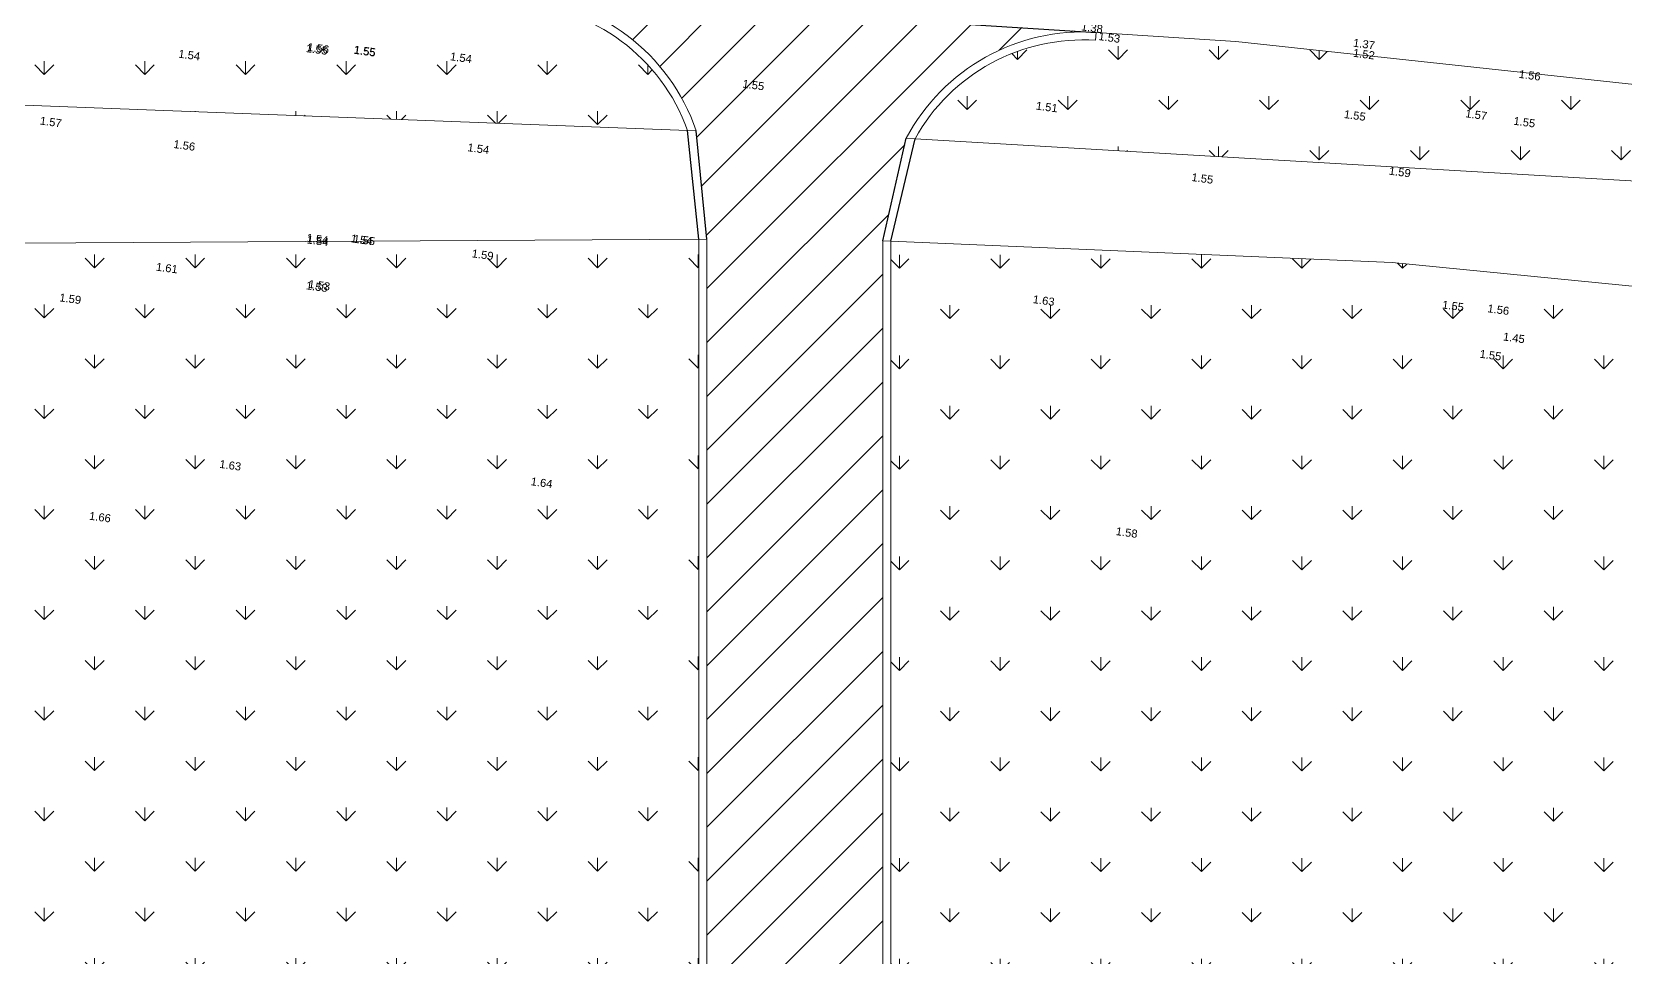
# Model space of a CAD drawing. Header units: millimetres. Extents: x -286774 to 170591, y -126585 to 81607.
# Drawn here: x -30069 to 9750, y 21444 to 44583 of the extents above; entities that cross this region are included whole.
import ezdxf

# ---------------------------------------------------------------- set-up
doc = ezdxf.new("R2010")
doc.units = ezdxf.units.MM
doc.header["$LTSCALE"] = 100
doc.header["$MEASUREMENT"] = 0
for name, color, linetype, lineweight in [('3.Curb', 6, 'Continuous', 15), ('ARC-VIEW', 90, 'Continuous', 5), ('ARC_HATCH', 8, 'Continuous', 9), ('TAN CANG-profile- REVISE1$0$8', 17, 'Continuous', 0)]:
    doc.layers.add(name, color=color, linetype=linetype, lineweight=lineweight)
doc.layers.add('Elevation', color=1, linetype='Continuous', plot=False)
doc.styles.get("Standard").update_dxf_attribs({"font": 'arial.ttf'})

msp = doc.modelspace()

# ---------------------------------------------------------------- hatches: boundary and pattern name
at = {"layer": 'ARC_HATCH'}
h = msp.add_hatch(dxfattribs=at)
h.set_pattern_fill('ANSI31', color=256, scale=300, angle=-7.8306, style=0)
h.set_pattern_definition([(45, (-67326.1, -76581.45), (-673.519, 673.519), [])])
edge = h.paths.add_edge_path()
edge.add_line((-17952, 45491), (-3470, 44570))
edge.add_arc((-3800, 39581), 5000, 86.2115, 152.0566)
edge.add_line((-8217, 41924), (-8800, 39361))
edge.add_line((-8800, 39361), (-8800, 20836))
edge.add_line((-8800, 20836), (-13200, 20810))
edge.add_line((-13200, 20810), (-13200, 39397))
edge.add_line((-13200, 39397), (-13467, 42110))
edge.add_arc((-18200, 40497), 5000, 18.8142, 87.1559)
at = {"layer": 'TAN CANG-profile- REVISE1$0$8'}
h = msp.add_hatch(dxfattribs=at)
h.set_pattern_fill('GRASS', color=256, scale=70, angle=-7.8306)
h.set_pattern_definition([(90, (-806731.9, -471948.7), (-1257.2359, 1257.2359), [333.375, -2181.0967]), (45, (-806731.9, -471948.7), (-1257.236, 1257.236), [333.375, -1444.625]), (135, (-806731.9, -471948.7), (-1257.236, -1257.236), [333.375, -1444.625])])
edge = h.paths.add_edge_path()
edge.add_arc((-18200, 40497), 4800, 19.7331, 87.1559)
edge.add_line((-17962, 45292), (-17952, 45491))
edge.add_arc((-18200, 40497), 5000, 87.1556, 87.1559)
edge.add_line((-17952, 45491), (-37436, 46459))
edge.add_line((-37436, 46459), (-70634, 47549))
edge.add_line((-70634, 47549), (-70733, 45352))
edge.add_line((-70733, 45352), (-70760, 44552))
edge.add_line((-70760, 44552), (-70782, 44274))
edge.add_line((-70782, 44274), (-49559, 43475))
edge.add_line((-49559, 43475), (-32652, 42839))
edge.add_line((-32652, 42839), (-13682, 42118))
h = msp.add_hatch(dxfattribs=at)
h.set_pattern_fill('GRASS', color=256, scale=70, angle=-7.8306)
h.set_pattern_definition([(90, (-1001169.8, -484145.6), (-1257.2359, 1257.2359), [333.375, -2181.0967]), (45, (-1001169.8, -484145.6), (-1257.2359, 1257.2359), [333.375, -1444.625]), (135, (-1001169.8, -484145.6), (-1257.2359, -1257.2359), [333.375, -1444.625])])
edge = h.paths.add_edge_path()
edge.add_line((71515, 22253), (71830, 22569))
edge.add_line((71830, 22569), (68111, 26271))
edge.add_line((68111, 26271), (63823, 29521))
edge.add_line((63823, 29521), (59036, 32227))
edge.add_line((59036, 32227), (52176, 35062))
edge.add_line((52176, 35062), (45019, 37352))
edge.add_line((45019, 37352), (37640, 39181))
edge.add_line((37640, 39181), (30114, 40633))
edge.add_line((30114, 40633), (14916, 42739))
edge.add_line((14916, 42739), (18, 44339))
edge.add_line((18, 44339), (-3470, 44570))
edge.add_line((-3470, 44570), (-3483, 44371))
edge.add_arc((-3800, 39581), 4800, 86.2115, 150.9603)
edge.add_line((-7997, 41911), (11513, 40761))
edge.add_line((11513, 40761), (19111, 39716))
edge.add_line((19111, 39716), (29760, 37252))
edge.add_line((29760, 37252), (50256, 31936))
edge.add_line((50256, 31936), (59968, 28103))
edge.add_line((59968, 28103), (64633, 25714))
edge.add_line((64633, 25714), (69333, 23569))
edge.add_line((69333, 23569), (71827, 21728))
edge.add_line((71827, 21728), (72021, 21593))
edge.add_line((72021, 21593), (71515, 22253))
h = msp.add_hatch(dxfattribs=at)
h.set_pattern_fill('GRASS', color=256, scale=70, angle=-7.8306)
h.set_pattern_definition([(90, (-806731.9, -571075.6), (-1257.2359, 1257.2359), [333.375, -2181.0967]), (45, (-806731.9, -571075.6), (-1257.236, 1257.236), [333.375, -1444.625]), (135, (-806731.9, -571075.6), (-1257.236, -1257.236), [333.375, -1444.625])])
edge = h.paths.add_edge_path()
edge.add_line((-102319, 36400), (-102319, 21752))
edge.add_line((-102319, 21752), (-92469, 21805))
edge.add_line((-92469, 21805), (-92468, 21744))
edge.add_line((-92468, 21744), (-82929, 21744))
edge.add_line((-82929, 21744), (-82929, 20397))
edge.add_line((-82929, 20397), (-13400, 20808))
edge.add_line((-13400, 20808), (-13400, 39396))
edge.add_line((-13400, 39396), (-47612, 39200))
edge.add_line((-47612, 39200), (-60230, 39873))
edge.add_line((-60230, 39873), (-66427, 40573))
edge.add_line((-66427, 40573), (-72532, 41581))
edge.add_line((-72532, 41581), (-96699, 42495))
edge.add_line((-96699, 42495), (-99731, 42507))
edge.add_arc((-93819, 36400), 8500, 134.0694, 179.999)
h = msp.add_hatch(dxfattribs=at)
h.set_pattern_fill('GRASS', color=256, scale=70, angle=-7.8306)
h.set_pattern_definition([(90, (-806730.6, -593718), (-1257.2359, 1257.2359), [333.375, -2181.0967]), (45, (-806730.6, -593718), (-1257.236, 1257.236), [333.375, -1444.625]), (135, (-806730.6, -593718), (-1257.236, -1257.236), [333.375, -1444.625])])
h.paths.add_polyline_path([(28867, 34379), (22755, 36028), (16552, 37283), (10271, 38194), (3925, 38811), (-8600, 39352), (-8600, 20837), (67069, 21284), (63284, 23152), (58584, 25297), (49362, 29063)])

# ---------------------------------------------------------------- linework, layer by layer
at = {"ltscale": 0.5}
msp.add_line((-17952, 45491), (-3470, 44570), dxfattribs=at)
for p, q in [((-13400, 39396), (-13682, 42118)), ((-13200, 39397), (-13467, 42110)), ((-8800, 39361), (-8217, 41924)), ((-8600, 39352), (-7997, 41911))]:
    msp.add_line(p, q)
at = {"layer": '3.Curb', "flags": 128}
for points in [[(-17952, 45491, -0.307361), (-13467, 42110), (-13682, 42118, 0.302979), (-17962, 45292), (-17952, 45491)], [(-3470, 44570), (-3483, 44371, 0.290285), (-7997, 41911), (-8217, 41924, -0.295479), (-3470, 44570)]]:
    msp.add_lwpolyline(points, format="xyb", dxfattribs=at)
for points in [[(-13400, 39396), (-13400, 17850)], [(-13200, 39397), (-13200, 17850)], [(-8800, 39361), (-8800, 17850)], [(-8600, 39352), (-8600, 17850)]]:
    msp.add_lwpolyline(points, dxfattribs=at)
at = {"layer": 'ARC-VIEW'}
for p, q in [((18, 44339), (14916, 42739)), ((-13682, 42118), (-32652, 42839)), ((11513, 40761), (-7997, 41911))]:
    msp.add_line(p, q, dxfattribs=at)
at = {"layer": 'ARC-VIEW', "flags": 128}
for points in [[(-3470, 44570), (18, 44339)], [(-72532, 41581), (-66427, 40573), (-60230, 39873), (-47612, 39200), (-13200, 39397)], [(67070, 21284), (63284, 23152), (58584, 25297), (49362, 29063), (28867, 34379), (22755, 36028), (16552, 37283), (10271, 38194), (3925, 38811), (-8800, 39361)]]:
    msp.add_lwpolyline(points, dxfattribs=at)

# ---------------------------------------------------------------- texts
at = {"layer": 'Elevation'}
for s, p in [('1.38', (-3856, 44623, 1382)), ('1.55', (-23229, 44080, 1555)), ('1.56', (-23194, 44111, 1558)), ('1.55', (-22034, 44045, 1555)), ('1.55', (-22028, 44036, 1553)), ('1.53', (-3423, 44380, 1532)), ('1.37', (2942, 44216, 1372)), ('1.54', (-26417, 43941, 1535)), ('1.54', (-19626, 43875, 1537)), ('1.52', (2940, 43964, 1522)), ('1.56', (7084, 43435, 1559)), ('1.55', (-12319, 43192, 1547)), ('1.51', (-4985, 42642, 1509)), ('1.55', (2713, 42431, 1553)), ('1.57', (5748, 42450, 1569)), ('1.57', (-29877, 42268, 1570)), ('1.55', (6950, 42263, 1551)), ('1.56', (-26540, 41681, 1563)), ('1.54', (-19192, 41601, 1536)), ('1.55', (-1097, 40855, 1550)), ('1.59', (3837, 41015, 1588)), ('1.59', (3838, 41015, 1587)), ('1.54', (-23216, 39340, 1543)), ('1.54', (-23207, 39294, 1544)), ('1.54', (-22110, 39323, 1542)), ('1.55', (-22044, 39315, 1547)), ('1.59', (-19084, 38947, 1592)), ('1.61', (-26977, 38615, 1607)), ('1.53', (-23228, 38148, 1534)), ('1.53', (-23169, 38184, 1534)), ('1.59', (-29391, 37846, 1591)), ('1.63', (-5062, 37802, 1625)), ('1.55', (5168, 37668, 1554)), ('1.56', (6300, 37574, 1564)), ('1.45', (6689, 36869, 1450)), ('1.45', (6690, 36868, 1451)), ('1.55', (6104, 36437, 1549)), ('1.63', (-25392, 33682, 1633)), ('1.64', (-17610, 33248, 1636)), ('1.66', (-28648, 32386, 1658)), ('1.58', (-2988, 32001, 1584))]:
    msp.add_text(s, height=200, rotation=352.1694, dxfattribs=at).set_placement(p)

doc.saveas('drawing.dxf')
